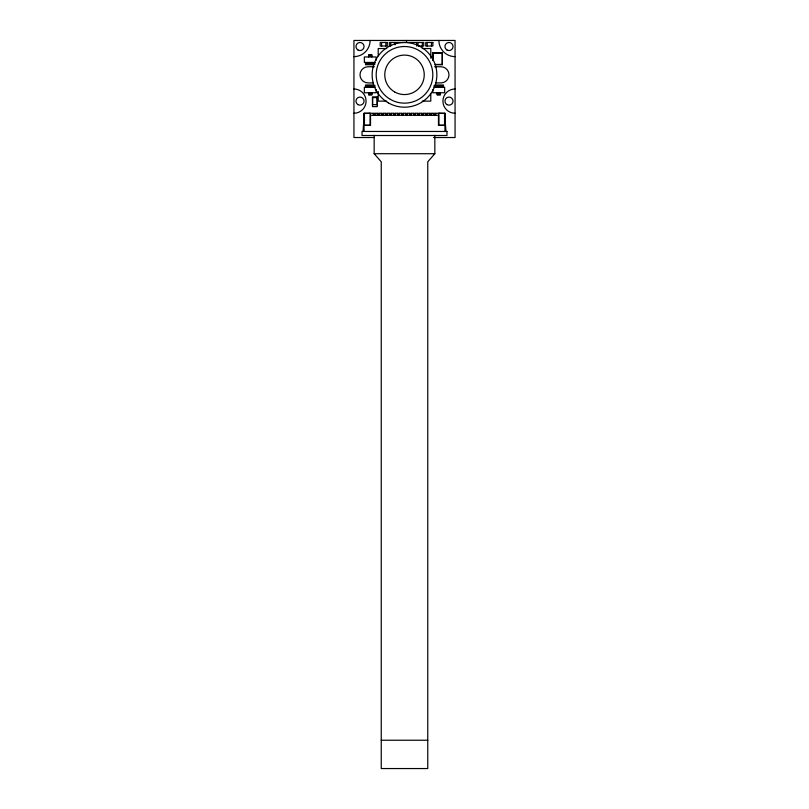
<?xml version="1.0" encoding="UTF-8"?>
<svg xmlns="http://www.w3.org/2000/svg" width="809" height="809" viewBox="0 0 809 809"><rect width="100%" height="100%" fill="white"/><g stroke="black" fill="none" stroke-linecap="round" stroke-linejoin="round"><path stroke-width="1.21" d="M363.039 131.463L364.05 117.305M435.181 64.72L442.28 64.72L442.28 52.888L432.815 52.888L432.815 59.987M434.837 135.245L434.837 153.71L427.759 161.8L427.759 768.55L381.241 768.55L381.241 161.8L374.162 153.71L374.162 135.245M386.753 48.53L378.207 48.54L378.207 55.821M422.247 101.135L430.793 101.125L430.793 93.844M432.815 52.888L442.048 53.182M368.692 55.285L371.847 55.265M368.692 56.397L371.847 56.397M375.002 62.445L364.353 62.445L364.353 56.964L376.185 56.964L376.185 60.26M365.537 63.021L375.002 63.021M365.537 64.154L375.002 64.154M435.303 64.427L442.048 64.427M373.819 64.72L365.537 64.72L365.537 62.445M374.415 66.742L368.095 66.742A8.09 8.09 0 0 0 360.005 74.832A8.09 8.09 0 0 0 368.095 82.922L373.151 82.922M434.585 66.742L440.905 66.742A8.09 8.09 0 0 1 448.995 74.832A8.09 8.09 0 0 1 440.905 82.922L435.849 82.922M373.819 85.016L365.537 85.016L365.537 87.281M435.181 85.016L443.463 85.016L443.463 87.281M365.537 85.582L375.002 85.582M433.998 85.582L443.463 85.582M365.537 86.715L375.002 86.715M433.998 86.715L443.463 86.715M375.002 87.281L364.353 87.281L364.353 92.762L376.185 92.762L376.185 89.475M433.998 87.281L444.647 87.281L444.647 92.762L432.815 92.762L432.815 89.475M368.692 93.328L371.847 93.328M437.153 93.328L440.308 93.328M368.692 94.471L371.847 94.451M437.153 94.471L440.308 94.451M372.453 97.555L377.307 97.555M372.453 104.674L377.307 104.674M373.353 113.462L374.971 113.462M377.398 113.462L379.017 113.462M381.443 113.462L383.062 113.462M385.488 113.462L387.106 113.462M389.534 113.462L391.151 113.462M393.578 113.462L395.197 113.462M397.623 113.462L399.242 113.462M401.668 113.462L403.286 113.462M405.713 113.462L407.332 113.462M409.758 113.462L411.377 113.462M413.803 113.462L415.421 113.462M417.849 113.462L419.466 113.462M421.893 113.462L423.512 113.462M425.938 113.462L427.557 113.462M429.983 113.462L431.601 113.462M434.029 113.462L435.647 113.462M364.05 125.395L370.522 125.395L370.522 115.282L438.478 115.282L438.478 125.395L444.95 125.395M374.162 137.53L353.938 137.53L353.938 40.45L455.062 40.45L455.062 137.53L433.573 137.53M374.162 153.71L434.837 153.71M381.241 740.235L427.759 740.235M422.247 48.53L430.793 48.54L430.793 58.248M386.753 101.135L378.207 101.125L378.207 91.417M444.95 117.305L445.961 131.463M445.152 122.968L445.152 113.26L435.647 113.26L435.647 115.282M444.95 131.463L444.95 113.462L439.085 113.26M444.546 113.26L444.546 125.193L438.882 125.193L438.882 113.26M442.28 52.888L442.28 64.72M440.308 92.762L440.308 95.037L437.153 95.037L437.153 92.762M434.029 115.282L434.029 113.26L431.601 113.26L431.601 115.282M433.048 53.182L433.048 60.675M431.44 42.472L431.44 46.022M429.983 115.282L429.983 113.26L427.557 113.26L427.557 115.282M427.172 42.472L427.172 46.022M425.938 115.282L425.938 113.26L423.512 113.26L423.512 115.282M422.318 42.472L422.318 46.022M421.893 115.282L421.893 113.26L419.466 113.26L419.466 115.282M418.051 42.472L418.051 46.022L423.734 46.022L423.734 42.472L389.311 42.472L389.311 46.022L390.727 46.022L390.727 42.472M417.849 115.282L417.849 113.26L415.421 113.26L415.421 115.282M416.635 42.472L416.635 46.022M413.803 115.282L413.803 113.26L411.377 113.26L411.377 115.282M409.758 115.282L409.758 113.26L407.332 113.26L407.332 115.282M406.522 40.45L406.522 42.472M405.713 115.282L405.713 113.26L403.286 113.26L403.286 115.282M401.668 115.282L401.668 113.26L399.242 113.26L399.242 115.282M397.623 115.282L397.623 113.26L395.197 113.26L395.197 115.282M394.994 42.472L394.994 44.839M393.578 115.282L393.578 113.26L391.151 113.26L391.151 115.282M389.534 115.282L389.534 113.26L387.106 113.26L387.106 115.282M385.873 42.472L385.873 46.022M385.488 115.282L385.488 113.26L383.062 113.26L383.062 115.282M381.605 42.472L381.605 46.022M381.443 115.282L381.443 113.26L379.017 113.26L379.017 115.282M377.398 115.282L377.398 113.26L374.971 113.26L374.971 115.282M377.115 97.555L377.115 104.674M373.353 115.282L373.353 113.26L363.848 113.26L363.848 122.968M372.646 97.555L372.646 104.674M371.847 56.964L371.847 54.699L368.692 54.699L368.692 56.964M371.847 92.762L371.847 95.037L368.692 95.037L368.692 92.762M370.118 113.26L370.118 125.193L364.454 125.193L364.454 113.26M369.915 113.26L364.05 113.462L364.05 131.463M370.118 40.45A16.18 16.18 0 0 1 353.938 56.63M455.062 56.63A16.18 16.18 0 0 1 438.882 40.45M353.938 88.99A12.135 12.135 0 0 1 366.072 101.125A12.135 12.135 0 0 1 353.938 113.26M455.062 113.26A12.135 12.135 0 0 1 442.928 101.125A12.135 12.135 0 0 1 455.062 88.99M387.289 42.472L380.19 42.472L380.19 46.022L387.289 46.022L387.289 42.472M432.855 42.472L425.756 42.472L425.756 46.022L432.855 46.022L432.855 42.472M377.307 96.908L372.453 96.908L372.453 106.616L377.307 106.616L377.307 96.908M446.972 131.463L362.027 131.463L362.027 135.507L446.972 135.507L446.972 131.463M388.32 102.854A32.36 32.36 0 0 0 436.86 74.832A32.36 32.36 0 0 0 388.32 46.811A32.36 32.36 0 0 0 388.32 102.854M390.342 99.355A28.315 28.315 0 0 0 432.815 74.832A28.315 28.315 0 0 0 390.342 50.31A28.315 28.315 0 0 0 390.342 99.355M394.63 91.923A19.74 19.74 0 0 0 424.24 74.832A19.74 19.74 0 0 0 394.63 57.742A19.74 19.74 0 0 0 394.63 91.923M446.972 50.016A4.045 4.045 0 0 0 453.04 46.517A4.045 4.045 0 0 0 446.972 43.019A4.045 4.045 0 0 0 446.972 50.016M357.983 104.624A4.045 4.045 0 0 0 364.05 101.125A4.045 4.045 0 0 0 357.983 97.626A4.045 4.045 0 0 0 357.983 104.624M357.983 50.016A4.045 4.045 0 0 0 364.05 46.517A4.045 4.045 0 0 0 357.983 43.019A4.045 4.045 0 0 0 357.983 50.016M446.972 104.624A4.045 4.045 0 0 0 453.04 101.125A4.045 4.045 0 0 0 446.972 97.626A4.045 4.045 0 0 0 446.972 104.624"/></g></svg>
